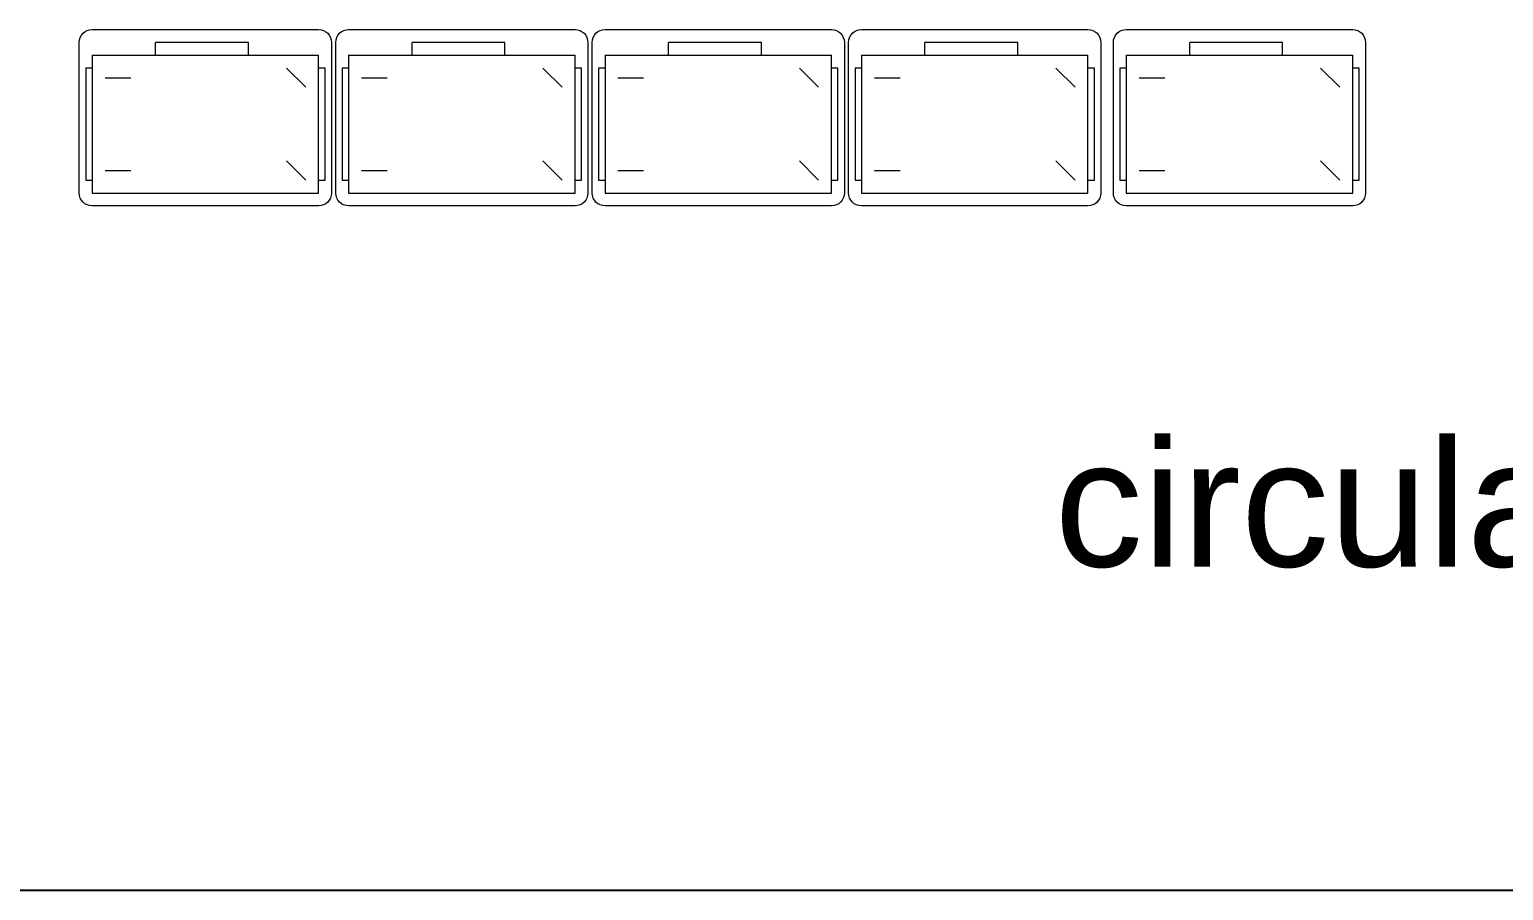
# Model space of a CAD drawing. Header units: millimetres. Extents: x 744843 to 745492, y 2520966 to 2521458.
# Drawn here: x 745376.45 to 745382.28, y 2521097.98 to 2521101.38 of the extents above; entities that cross this region are included whole.
import ezdxf

# ---------------------------------------------------------------- set-up
doc = ezdxf.new("R2010")
doc.units = ezdxf.units.MM
doc.layers.add('A_Ejes', color=8, linetype='Continuous')
doc.layers.add('A_Muebles_Cocina', color=55, linetype='Continuous', lineweight=20)
doc.layers.add('A_Textos', color=4, linetype='Continuous', lineweight=20)
doc.styles.add('Arial', font='arial.ttf', dxfattribs={"height": 1})

# ---------------------------------------------------------------- blocks, each defined once
blk = doc.blocks.new('carro_servicio')
at = {"layer": 'A_Muebles_Cocina'}
for p, q in [((0.6466, 0.9818), (0.0508, 0.9818)), ((0.1524, 0.9564), (0.5958, 0.9564)), ((0.1524, 0.931), (0.1524, 0.9564)), ((0.5958, 0.9564), (0.5958, 0.931)), ((0, 0.931), (0, 0.0358)), ((0.1016, 0.931), (0.1016, 0.0358)), ((0.1016, 0.931), (0.6466, 0.931)), ((0.1905, 0.8802), (0.1905, 0.7786)), ((0.5577, 0.8802), (0.5577, 0.7786)), ((0.6466, 0.931), (0.6466, 0.0358)), ((0.6974, 0.0358), (0.6974, 0.931)), ((0.0508, 0.3128), (0.0508, 0.68)), ((0.1016, 0.68), (0.0508, 0.68)), ((0.1016, 0.3128), (0.0508, 0.3128)), ((0.1524, 0.1628), (0.2286, 0.0866)), ((0.5196, 0.1628), (0.5958, 0.0866)), ((0.6466, 0.0358), (0.1016, 0.0358)), ((0.1524, 0.0104), (0.1524, 0.0358)), ((0.5958, 0.0104), (0.1524, 0.0104)), ((0.5958, 0.0358), (0.5958, 0.0104)), ((0.0508, -0.015), (0.6466, -0.015))]:
    blk.add_line(p, q, dxfattribs=at)
for centre, start, end in [((0.0508, 0.931), 90, 180.00537), ((0.6466, 0.931), 0, 90), ((0.0508, 0.0358), 180, 270), ((0.6466, 0.0358), 270, 0)]:
    blk.add_arc(centre, 0.0508, start, end, dxfattribs=at)

msp = doc.modelspace()

# ---------------------------------------------------------------- linework, layer by layer
at = {"layer": 'A_Ejes', "ltscale": 0.5}
msp.add_line((745410.9306, 2521097.9801), (745302.007, 2521097.9801), dxfattribs=at)

# ---------------------------------------------------------------- block references
at = {"layer": 'A_Muebles_Cocina', "color": 8, "xscale": -1, "rotation": 90}
for p in [(745377.6308, 2521101.3839), (745378.6446, 2521101.3839), (745379.6584, 2521101.3839), (745380.6722, 2521101.3839), (745381.7188, 2521101.3839)]:
    msp.add_blockref('carro_servicio', p, dxfattribs=at)

# ---------------------------------------------------------------- texts
at = {"layer": 'A_Textos', "ltscale": 0.1, "insert": (745383.9202, 2521099.7605), "char_height": 0.5, "width": 12.011441, "attachment_point": 2, "style": 'Arial'}
msp.add_mtext('{\\fArial|b0|i0|c161|p34;circulaci}ó{\\fArial|b0|i0|c161|p34;n de servicio}', dxfattribs=at)

doc.saveas('drawing.dxf')
